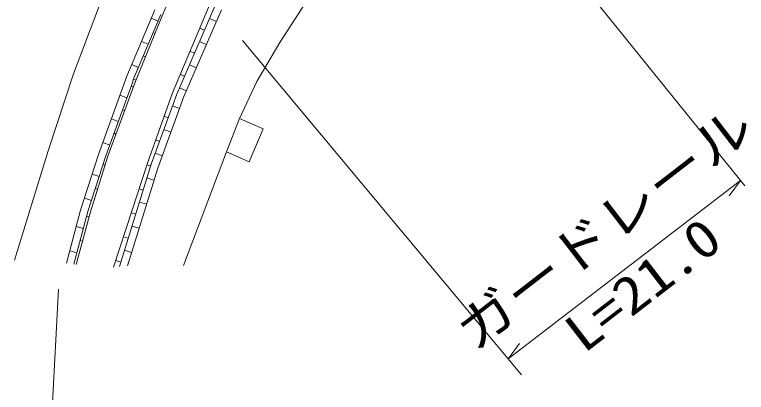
# Model space of a CAD drawing. Units: millimetres, scale not verified. Extents: x 40000 to 680000, y 20000 to 380000.
# Drawn here: x 511885 to 561298, y 248294 to 273791 of the extents above; entities that cross this region are included whole.
import ezdxf
from ezdxf.enums import TextEntityAlignment as Align

# ---------------------------------------------------------------- set-up
doc = ezdxf.new("R2010")
doc.units = ezdxf.units.MM
doc.header["$LTSCALE"] = 1000
doc.layers.add('M-WORK', color=1, linetype='Continuous', lineweight=13)
doc.styles.add('ＭＳ 明朝', font='')
doc.styles.get('ＭＳ 明朝').set_extended_font_data('MS Mincho')

msp = doc.modelspace()

# ---------------------------------------------------------------- linework, layer by layer
at = {"layer": 'M-WORK'}
for p, q in [((561185, 262246), (540754, 287533)), ((518439, 276624), (515861, 269795)), ((521854, 273715), (522723, 275807)), ((522545, 268507), (525085, 274532)), ((525405, 274355), (522831, 268413)), ((529790, 271902), (531522, 274583)), ((519459, 269634), (521348, 274109)), ((519877, 269338), (521756, 273790)), ((525844, 274111), (523308, 268256)), ((520015, 269240), (521854, 273715)), ((521112, 273549), (521573, 273355)), ((525506, 273331), (525047, 273529)), ((524709, 272749), (524391, 272887)), ((521242, 272572), (521363, 272521)), ((520451, 271983), (520912, 271789)), ((524830, 271771), (524371, 271970)), ((527280, 272054), (546109, 249471)), ((528245, 269269), (529790, 271902)), ((524034, 271190), (523731, 271321)), ((520581, 271006), (520717, 270948)), ((519790, 270417), (520251, 270223)), ((524155, 270211), (523696, 270410)), ((515861, 269795), (514150, 264589)), ((517550, 264351), (519459, 269634)), ((518048, 264259), (519883, 269334)), ((519920, 269439), (520071, 269376)), ((523358, 269630), (523071, 269754)), ((518176, 264236), (520015, 269240)), ((519754, 268977), (519899, 268925)), ((523479, 268651), (523020, 268850)), ((527069, 266784), (528245, 269269)), ((518995, 268348), (519465, 268178)), ((520879, 263837), (522545, 268507)), ((522833, 268413), (521110, 263695)), ((523308, 268256), (521545, 263427)), ((519176, 267379), (519313, 267329)), ((523017, 267458), (522547, 267629)), ((522255, 266831), (521983, 266931)), ((518417, 266749), (518887, 266579)), ((527069, 266784), (526186, 264534)), ((528672, 266088), (527069, 266784)), ((522433, 265861), (521964, 266033)), ((527715, 263855), (528672, 266088)), ((518598, 265780), (518726, 265734)), ((517839, 265151), (518309, 264981)), ((521672, 265234), (521411, 265329)), ((514150, 264589), (511885, 257219)), ((521850, 264264), (521381, 264436)), ((523279, 256860), (526186, 264534)), ((526186, 264534), (527715, 263855)), ((516338, 260595), (517550, 264351)), ((516836, 260509), (518046, 264260)), ((517004, 260480), (518176, 264236)), ((517858, 263677), (517988, 263635)), ((521105, 263698), (518959, 256780)), ((521545, 263427), (519500, 256839)), ((519803, 260524), (520879, 263837)), ((521067, 263576), (520819, 263653)), ((517121, 263022), (517597, 262868)), ((521293, 262616), (520816, 262764)), ((545209, 250551), (560906, 262591)), ((560906, 262591), (560128, 261552)), ((517336, 262059), (517482, 262012)), ((520564, 261952), (520294, 262036)), ((516599, 261404), (517075, 261250)), ((520789, 260992), (520312, 261140)), ((515389, 257020), (516338, 260595)), ((515885, 256940), (516833, 260509)), ((516034, 256915), (517004, 260480)), ((518566, 256738), (519803, 260524)), ((520060, 260328), (519769, 260419)), ((516745, 260178), (516910, 260134)), ((516044, 259485), (516527, 259357)), ((520285, 259368), (519808, 259517)), ((516309, 258535), (516464, 258494)), ((519556, 258705), (519241, 258803)), ((515607, 257842), (516091, 257714)), ((519781, 257745), (519304, 257893)), ((519052, 257081), (518713, 257186)), ((514854, 255266), (514076, 240588)), ((545209, 250551), (545988, 251589))]:
    msp.add_line(p, q, dxfattribs=at)

# ---------------------------------------------------------------- texts
at = {"layer": 'M-WORK', "style": 'ＭＳ 明朝', "width": 1.15}
for s, p in [('ガードレール', (543406, 250408)), ('L=21.0', (550794, 250256))]:
    msp.add_text(s, height=2566, rotation=37.7, dxfattribs=at).set_placement(p, align=Align.BOTTOM_LEFT)

doc.saveas('drawing.dxf')
